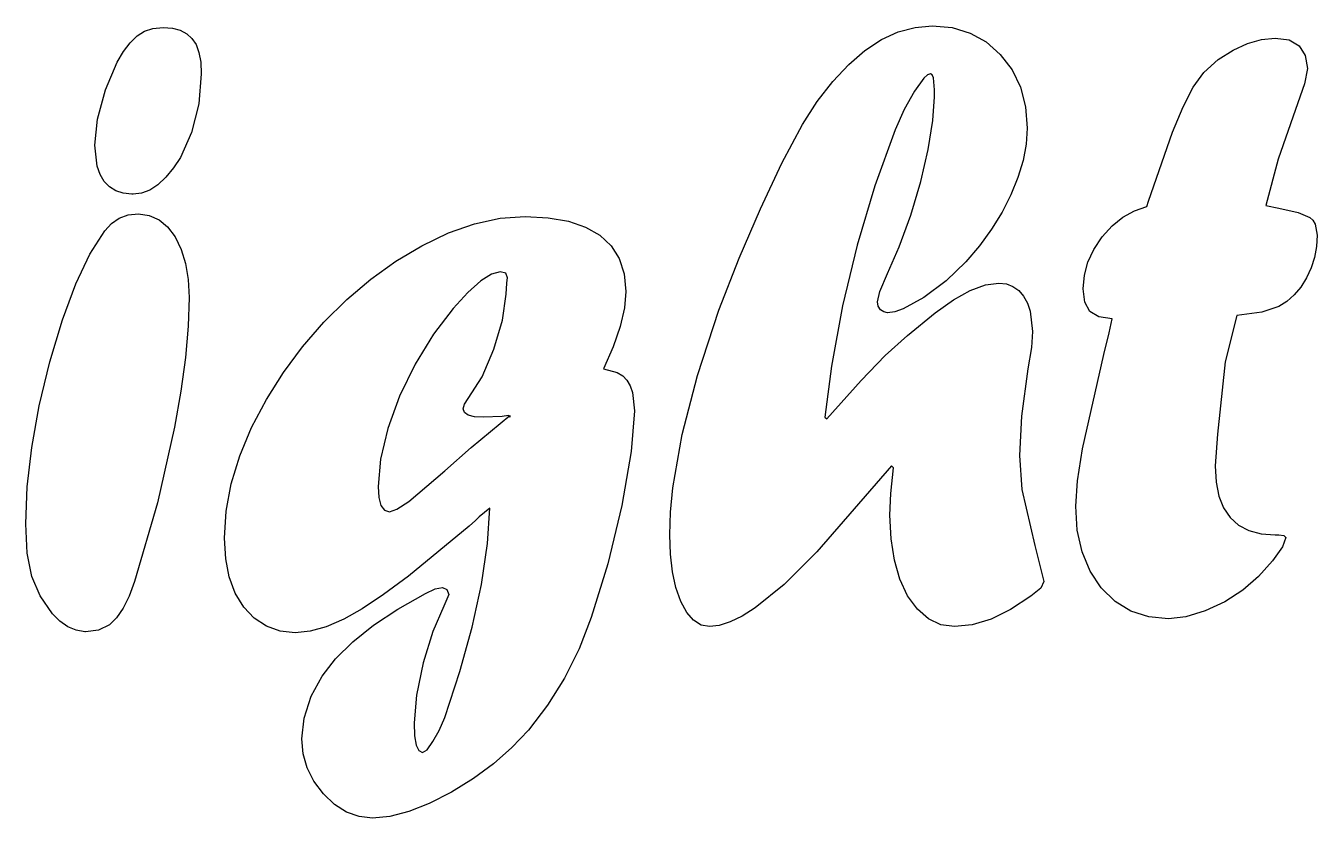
# Model space of a CAD drawing. Extents: x 369 to 1749, y 306 to 919.
# Drawn here: x 512.5 to 655.8, y 306 to 394 of the extents above; entities that cross this region are included whole.
import ezdxf

# ---------------------------------------------------------------- set-up
doc = ezdxf.new("R2010")
doc.units = 0

msp = doc.modelspace()

# ---------------------------------------------------------------- linework, layer by layer
at = {"layer": 'Layer 1'}
for p, q in [((524.05988, 392.0887), (524.844102, 392.873732)), ((524.844102, 392.873732), (525.62833, 393.39306)), ((525.62833, 393.39306), (526.565035, 393.68292)), ((526.565035, 393.68292), (527.71958, 393.77954)), ((527.71958, 393.77954), (528.735259, 393.704056)), ((528.735259, 393.704056), (529.603895, 393.477605)), ((529.603895, 393.477605), (530.325489, 393.100186)), ((530.325489, 393.100186), (530.90004, 392.5718)), ((607.416245, 392.438692), (609.278772, 393.29619)), ((609.278772, 393.29619), (611.152187, 393.803437)), ((611.152187, 393.803437), (613.025612, 393.972519)), ((613.025612, 393.972519), (615.247572, 393.773242)), ((615.247572, 393.773242), (617.251692, 393.175411)), ((617.251692, 393.175411), (619.037972, 392.179027)), ((523.316501, 391.128549), (524.05988, 392.0887)), ((530.90004, 392.5718), (531.357503, 391.892451)), ((531.357503, 391.892451), (531.684262, 391.013822)), ((603.789215, 389.685057), (605.575502, 391.21888)), ((605.575502, 391.21888), (607.416245, 392.438692)), ((619.037972, 392.179027), (620.606412, 390.784089)), ((644.786387, 390.252622), (646.439231, 391.288254)), ((646.439231, 391.288254), (648.043062, 392.027992)), ((648.043062, 392.027992), (649.597881, 392.471834)), ((649.597881, 392.471834), (651.103687, 392.619782)), ((651.103687, 392.619782), (652.639477, 392.40239)), ((652.639477, 392.40239), (653.761387, 391.750213)), ((653.761387, 391.750213), (654.447563, 390.687403)), ((521.3151, 386.87127), (522.611245, 389.938927)), ((522.611245, 389.938927), (523.316501, 391.128549)), ((531.684262, 391.013822), (531.880318, 389.935916)), ((531.880318, 389.935916), (531.94567, 388.65873)), ((620.606412, 390.784089), (621.902576, 389.078159)), ((643.196154, 388.803334), (644.786387, 390.252622)), ((654.447563, 390.687403), (654.676288, 389.238113)), ((531.94567, 388.65873), (531.673372, 385.3133)), ((602.002932, 387.78891), (603.789215, 389.685057)), ((612.527302, 388.537676), (612.121574, 388.175355)), ((612.851333, 388.65845), (612.527302, 388.537676)), ((613.041937, 388.546734), (612.851333, 388.65845)), ((613.178083, 388.211587), (613.041937, 388.546734)), ((621.902576, 389.078159), (622.828407, 387.148799)), ((641.998057, 387.160812), (643.196154, 388.803334)), ((654.676288, 389.238113), (654.349523, 387.54728)), ((600.29289, 385.578742), (602.002932, 387.78891)), ((612.121574, 388.175355), (611.065033, 386.72607)), ((613.287, 386.871), (613.178083, 388.211587)), ((622.828407, 387.148799), (623.383906, 384.996009)), ((640.90341, 384.992916), (641.998057, 387.160812)), ((654.349523, 387.54728), (653.369228, 384.697023)), ((520.432852, 383.598305), (521.3151, 386.87127)), ((598.648202, 383.00626), (600.29289, 385.578742)), ((611.065033, 386.72607), (609.943171, 384.684992)), ((613.112752, 383.453111), (613.287019, 386.098059)), ((613.287, 386.098), (613.287, 386.871)), ((613.287019, 386.098059), (613.287, 386.098)), ((531.673372, 385.3133), (530.85648, 382.13695)), ((609.943171, 384.684992), (608.930223, 382.42652)), ((623.383906, 384.996009), (623.569072, 382.619789)), ((639.710729, 382.160767), (640.90341, 384.992916)), ((653.369228, 384.697023), (651.43046, 379.177663)), ((520.13877, 380.73597), (520.432852, 383.598305)), ((596.371787, 378.718792), (598.648202, 383.00626)), ((612.589952, 380.252609), (613.112752, 383.453111)), ((623.569072, 382.619789), (623.457428, 380.853475)), ((530.85648, 382.13695), (529.625687, 379.37123)), ((608.930223, 382.42652), (606.675588, 376.206675)), ((637.031267, 374.503712), (639.710729, 382.160767)), ((520.394731, 378.402017), (520.13877, 380.73597)), ((611.783952, 376.713941), (612.589952, 380.252609)), ((623.457428, 380.853475), (623.122497, 379.032811)), ((520.714683, 377.477344), (520.394731, 378.402017)), ((529.625687, 379.37123), (528.871419, 378.196705)), ((593.986442, 373.68253), (596.371787, 378.718792)), ((623.122497, 379.032811), (622.564278, 377.1578)), ((651.43046, 379.177663), (650.058098, 374.020623)), ((521.162615, 376.714205), (520.714683, 377.477344)), ((528.02457, 377.16107), (527.12598, 376.336789)), ((528.871419, 378.196705), (528.02457, 377.16107)), ((622.564278, 377.1578), (621.782772, 375.228439)), ((521.738528, 376.112601), (521.162615, 376.714205)), ((522.442421, 375.672532), (521.738528, 376.112601)), ((523.274295, 375.393999), (522.442421, 375.672532)), ((526.2165, 375.748017), (525.29613, 375.394754)), ((527.12598, 376.336789), (526.2165, 375.748017)), ((606.675588, 376.206675), (604.704143, 369.62452)), ((610.672952, 372.957879), (611.783952, 376.713941)), ((524.23415, 375.277), (523.274295, 375.393999)), ((524.36487, 375.277), (524.23415, 375.277)), ((525.29613, 375.394754), (524.36487, 375.277)), ((621.782772, 375.228439), (620.799766, 373.296058)), ((636.857, 373.924), (637.031267, 374.503712)), ((650.058098, 374.020623), (651.495858, 373.730767)), ((521.968613, 372.043341), (522.839972, 372.632113)), ((522.839972, 372.632113), (523.842033, 372.985376)), ((523.842033, 372.985376), (524.974797, 373.10313)), ((524.974797, 373.10313), (526.175638, 372.943105)), ((526.175638, 372.943105), (527.25122, 372.46303)), ((562.257974, 372.004261), (565.098039, 372.611148)), ((565.098039, 372.611148), (567.889084, 372.813444)), ((567.889084, 372.813444), (570.448699, 372.683612)), ((570.448699, 372.683612), (572.681554, 372.294116)), ((591.611995, 368.187335), (593.986442, 373.68253)), ((609.39859, 369.431286), (610.672952, 372.957879)), ((620.799766, 373.296058), (619.637047, 371.411986)), ((633.001384, 371.768578), (634.199499, 372.740808)), ((634.199499, 372.740808), (635.484749, 373.459413)), ((635.484749, 373.459413), (636.857132, 373.924395)), ((636.857132, 373.924395), (636.857, 373.924)), ((651.495858, 373.730767), (653.66335, 373.259748)), ((653.66335, 373.259748), (654.937688, 372.716267)), ((654.937688, 372.716267), (655.299836, 372.393197)), ((519.57238, 368.625435), (521.227957, 371.21906)), ((521.227957, 371.21906), (521.968613, 372.043341)), ((527.25122, 372.46303), (528.201543, 371.662905)), ((528.201543, 371.662905), (529.026607, 370.54273)), ((559.368889, 370.992783), (562.257974, 372.004261)), ((572.681554, 372.294116), (574.587649, 371.644957)), ((574.587649, 371.644957), (576.166984, 370.736134)), ((619.637047, 371.411986), (618.294616, 369.576223)), ((631.890402, 370.542725), (633.001384, 371.768578)), ((655.299836, 372.393197), (655.558513, 371.955393)), ((655.558513, 371.955393), (655.765455, 370.735577)), ((529.026607, 370.54273), (529.712804, 369.162891)), ((556.430784, 369.576714), (559.368889, 370.992783)), ((576.166984, 370.736134), (577.425007, 369.567647)), ((630.975471, 369.168921), (631.890402, 370.542725)), ((655.765455, 370.735577), (655.691936, 369.479531)), ((518.003937, 365.33736), (519.57238, 368.625435)), ((529.712804, 369.162891), (530.202945, 367.583775)), ((553.528061, 367.849652), (556.430784, 369.576714)), ((577.425007, 369.567647), (578.323594, 368.139497)), ((604.704143, 369.62452), (603.081241, 362.90951)), ((608.102442, 366.484409), (609.39859, 369.431286)), ((618.294616, 369.576223), (616.772472, 367.788769)), ((630.321949, 367.752848), (630.975471, 369.168921)), ((655.47138, 368.271795), (655.103786, 367.112366)), ((655.691936, 369.479531), (655.47138, 368.271795)), ((530.202945, 367.583775), (530.497029, 365.805381)), ((550.745154, 365.856887), (553.528061, 367.849652)), ((578.323594, 368.139497), (578.862747, 366.451682)), ((589.368252, 362.42643), (591.611995, 368.187335)), ((616.772472, 367.788769), (614.583182, 365.687304)), ((629.929836, 366.294506), (630.321949, 367.752848)), ((655.103786, 367.112366), (654.589155, 366.001247)), ((530.497029, 365.805381), (530.595057, 363.82771)), ((548.082061, 363.598417), (550.745154, 365.856887)), ((562.944188, 365.663865), (561.522784, 364.39574)), ((564.136859, 366.42474), (562.944188, 365.663865)), ((565.1008, 366.678365), (564.136859, 366.42474)), ((565.72164, 366.509281), (565.1008, 366.678365)), ((565.928586, 366.002029), (565.72164, 366.509281)), ((565.754313, 364.214577), (565.841453, 365.422317)), ((565.841453, 365.422317), (565.885019, 365.760481)), ((565.885019, 365.760481), (565.928586, 366.002029)), ((578.862747, 366.451682), (579.042464, 364.504204)), ((607.252872, 364.491641), (608.102442, 366.484409)), ((614.583182, 365.687304), (612.110712, 363.827389)), ((618.945388, 365.216324), (620.43214, 365.42164)), ((620.43214, 365.42164), (621.273551, 365.331059)), ((629.799132, 364.793895), (629.929836, 366.294506)), ((654.589155, 366.001247), (653.954689, 364.986746)), ((516.522629, 361.354835), (518.003937, 365.33736)), ((561.522784, 364.39574), (559.87265, 362.620365)), ((565.351313, 361.303937), (565.754313, 364.214577)), ((579.042464, 364.504204), (578.887253, 362.662406)), ((606.969682, 363.344289), (607.252872, 364.491641)), ((615.416388, 363.573799), (617.27347, 364.600377)), ((617.27347, 364.600377), (618.945388, 365.216324)), ((621.273551, 365.331059), (622.011483, 365.059317)), ((622.011483, 365.059317), (622.645936, 364.606414)), ((622.645936, 364.606414), (623.17691, 363.97235)), ((623.17691, 363.97235), (623.615329, 363.202419)), ((629.984306, 363.296296), (629.799132, 364.793895)), ((653.22765, 364.117175), (652.408039, 363.392531)), ((653.954689, 364.986746), (653.22765, 364.117175)), ((530.595057, 363.82771), (530.494306, 360.627206)), ((545.538784, 361.074244), (548.082061, 363.598417)), ((559.87265, 362.620365), (557.716043, 359.770105)), ((578.887253, 362.662406), (578.421622, 360.615292)), ((603.081241, 362.90951), (601.872233, 356.19452)), ((607.056817, 362.861194), (606.969682, 363.344289)), ((607.318222, 362.47472), (607.056817, 362.861194)), ((609.823385, 362.559259), (608.892115, 362.242226)), ((612.110712, 363.827389), (609.823385, 362.559259)), ((613.37414, 362.13659), (615.416388, 363.573799)), ((623.615329, 363.202419), (623.928485, 362.293597)), ((630.539829, 362.281795), (629.984306, 363.296296)), ((651.495855, 362.812817), (649.611535, 362.208947)), ((652.408039, 363.392531), (651.495855, 362.812817)), ((515.128457, 356.67786), (516.522629, 361.354835)), ((564.403713, 358.079277), (565.351313, 361.303937)), ((586.985636, 355.180006), (589.368252, 362.42643)), ((607.688551, 362.221092), (607.318222, 362.47472)), ((608.102442, 362.136549), (607.688551, 362.221092)), ((608.892115, 362.242226), (608.102442, 362.136549)), ((610.291723, 359.624497), (613.37414, 362.13659)), ((623.928485, 362.293597), (624.17901, 360.05928)), ((631.530991, 361.690004), (630.539829, 362.281795)), ((633.023199, 361.460535), (631.530991, 361.690004)), ((632.674665, 359.914635), (633.023199, 361.460535)), ((646.834095, 361.846625), (645.570595, 356.677505)), ((649.611535, 362.208947), (646.834095, 361.846625)), ((530.494306, 360.627206), (530.192055, 357.161005)), ((543.175226, 358.350798), (545.538784, 361.074244)), ((557.716043, 359.770105), (555.69014, 356.436745)), ((578.421622, 360.615292), (577.645568, 358.362861)), ((624.17901, 360.05928), (624.04831, 358.295985)), ((632.108235, 357.499165), (632.674665, 359.914635)), ((541.051291, 355.494499), (543.175226, 358.350798)), ((577.645568, 358.362861), (576.559094, 355.905114)), ((607.84103, 357.40226), (610.291723, 359.624497)), ((624.04831, 358.295985), (623.656209, 355.90466)), ((530.192055, 357.161005), (529.688301, 353.429106)), ((563.10757, 355.023705), (564.403713, 358.079277)), ((605.150713, 354.600307), (607.84103, 357.40226)), ((629.712005, 347.015965), (632.108235, 357.499165)), ((513.965739, 351.804651), (515.128457, 356.67786)), ((539.166981, 352.505348), (541.051291, 355.494499)), ((555.69014, 356.436745), (553.947423, 352.861845)), ((576.559094, 355.905114), (578.105757, 355.518642)), ((578.105757, 355.518642), (578.699367, 355.144245)), ((601.872233, 356.19452), (601.13158, 350.54231)), ((623.656209, 355.90466), (622.969986, 350.651005)), ((645.570595, 356.677505), (644.699261, 348.658135)), ((561.571803, 352.620307), (563.10757, 355.023705)), ((578.699367, 355.144245), (579.173164, 354.649074)), ((579.173164, 354.649074), (579.535323, 354.039166)), ((579.535323, 354.039166), (579.794009, 353.272252)), ((585.283767, 348.609915), (586.985636, 355.180006)), ((601.34942, 350.34907), (605.150713, 354.600307)), ((529.688301, 353.429106), (528.983047, 349.43151)), ((537.522294, 349.383344), (539.166981, 352.505348)), ((553.947423, 352.861845), (552.64039, 349.286945)), ((561.147013, 351.992283), (561.571803, 352.620307)), ((579.794009, 353.272252), (580.000957, 351.267404)), ((513.135227, 347.185065), (513.965739, 351.804651)), ((561.005417, 351.460877), (561.147013, 351.992283)), ((561.14429, 351.059306), (561.005417, 351.460877)), ((580.000957, 351.267404), (579.652415, 346.750459)), ((561.560909, 350.772469), (561.14429, 351.059306)), ((562.255275, 350.600368), (561.560909, 350.772469)), ((561.876783, 347.197553), (566.19, 350.736225)), ((563.227387, 350.543), (562.255275, 350.600368)), ((565.318647, 350.639617), (563.227387, 350.543)), ((566.015727, 350.73624), (565.318647, 350.639617)), ((566.19, 350.543), (566.015727, 350.73624)), ((566.19, 350.736225), (566.19, 350.736)), ((566.19, 350.736), (566.19, 350.543)), ((601.13158, 350.54231), (601.34942, 350.34907)), ((622.969986, 350.651005), (622.741245, 346.29108)), ((528.983047, 349.43151), (527.087842, 341.0498)), ((536.20709, 346.243233), (537.522294, 349.383344)), ((552.64039, 349.286945), (551.82349, 345.893198)), ((584.262646, 342.716156), (585.283767, 348.609915)), ((644.699261, 348.658135), (644.437861, 345.131535)), ((512.636919, 342.819101), (513.135227, 347.185065)), ((558.95773, 344.600915), (561.876783, 347.197553)), ((629.15653, 343.477295), (629.712005, 347.015965)), ((535.267659, 343.151429), (536.20709, 346.243233)), ((551.82349, 345.893198), (551.55119, 342.861775)), ((579.652415, 346.750459), (578.606787, 340.735904)), ((622.741245, 346.29108), (623.002645, 342.52294)), ((554.960383, 341.195098), (558.95773, 344.600915)), ((608.538122, 345.13164), (600.260222, 335.61467)), ((608.461882, 342.076067), (608.755962, 344.9384)), ((608.755962, 344.9384), (608.538122, 345.13164)), ((644.437861, 345.131535), (644.542015, 343.342574)), ((512.470817, 338.70676), (512.636919, 342.819101)), ((534.704, 340.107933), (535.267659, 343.151429)), ((551.55119, 342.861775), (551.630157, 341.635922)), ((584.007365, 340.022902), (584.262646, 342.716156)), ((623.002645, 342.52294), (624.440405, 336.29101)), ((628.971371, 340.687425), (629.15653, 343.477295)), ((644.542015, 343.342574), (644.854475, 341.792141)), ((527.087842, 341.0498), (524.539127, 332.32991)), ((551.630157, 341.635922), (551.867058, 340.760313)), ((553.656068, 340.343643), (554.960383, 341.195098)), ((608.363855, 339.67267), (608.461882, 342.076067)), ((644.854475, 341.792141), (645.375243, 340.480237)), ((534.516114, 337.112744), (534.704, 340.107933)), ((551.867058, 340.760313), (552.261892, 340.234947)), ((552.261892, 340.234947), (552.81466, 340.059825)), ((552.81466, 340.059825), (553.656068, 340.343643)), ((563.96804, 340.4461), (562.79171, 339.479908)), ((563.706576, 336.532978), (563.967983, 340.446048)), ((563.967983, 340.446048), (563.96804, 340.4461)), ((578.606787, 340.735904), (577.06013, 334.274519)), ((583.922272, 337.49873), (584.007365, 340.022902)), ((608.486389, 337.048857), (608.363855, 339.67267)), ((629.148365, 338.000206), (628.971371, 340.687425)), ((645.375243, 340.480237), (646.104318, 339.40686)), ((512.634195, 335.457947), (512.470817, 338.70676)), ((561.658944, 338.465414), (554.927699, 332.909822)), ((562.35603, 339.093435), (561.658944, 338.465414)), ((562.79171, 339.479908), (562.35603, 339.093435)), ((646.104318, 339.40686), (647.041701, 338.572012)), ((647.041701, 338.572012), (648.18739, 337.975691)), ((534.649541, 334.842198), (534.516114, 337.112744)), ((583.998516, 335.333858), (583.922272, 337.49873)), ((608.853993, 334.68471), (608.486389, 337.048857)), ((629.679346, 335.590768), (629.148365, 338.000206)), ((648.18739, 337.975691), (649.541387, 337.617899)), ((649.541387, 337.617899), (651.103691, 337.498635)), ((651.103691, 337.498635), (651.365, 337.499)), ((651.365, 337.499), (651.496, 337.499)), ((651.496, 337.499), (652.084151, 337.426536)), ((652.280201, 337.209144), (651.909869, 336.170491)), ((652.084151, 337.426536), (652.280201, 337.209144)), ((513.12433, 332.86131), (512.634195, 335.457947)), ((563.017659, 331.991903), (563.706576, 336.532978)), ((584.227247, 333.380342), (583.998516, 335.333858)), ((600.260222, 335.61467), (596.605967, 331.979377)), ((624.440405, 336.29101), (625.442435, 332.32963)), ((630.564315, 333.459111), (629.679346, 335.590768)), ((651.909869, 336.170491), (650.798871, 334.600434)), ((535.049822, 332.813199), (534.649541, 334.842198)), ((577.06013, 334.274519), (575.208497, 328.320404)), ((609.466664, 332.580227), (608.853993, 334.68471)), ((650.798871, 334.600434), (649.241344, 332.873369)), ((514.05015, 330.711535), (513.12433, 332.86131)), ((535.716956, 331.025748), (535.049822, 332.813199)), ((554.927699, 332.909822), (552.166573, 330.856666)), ((584.608466, 331.638183), (584.227247, 333.380342)), ((610.324405, 330.73541), (609.466664, 332.580227)), ((631.803271, 331.605235), (630.564315, 333.459111)), ((649.241344, 332.873369), (647.531301, 331.363694)), ((524.539127, 332.32991), (523.940066, 330.687384)), ((536.650944, 329.479844), (535.716956, 331.025748)), ((556.822857, 330.977394), (557.901167, 331.484641)), ((557.901167, 331.484641), (558.696277, 331.653723)), ((558.696277, 331.653723), (559.175523, 331.412182)), ((559.175523, 331.412182), (559.393363, 330.880778)), ((561.996536, 327.257578), (563.017659, 331.991903)), ((585.142172, 330.10738), (584.608466, 331.638183)), ((596.605967, 331.979377), (593.398282, 329.38274)), ((625.08301, 331.580832), (624.004735, 330.68711)), ((625.442435, 332.32963), (625.08301, 331.580832)), ((633.347203, 330.104623), (631.803271, 331.605235)), ((647.531301, 331.363694), (645.527169, 330.059339)), ((515.43343, 328.70669), (514.05015, 330.711535)), ((523.940066, 330.687384), (523.275654, 329.334718)), ((552.166573, 330.856666), (549.808444, 329.286604)), ((553.732261, 329.23825), (556.822857, 330.977394)), ((559.393363, 330.880778), (558.87055, 329.576418)), ((585.814748, 328.881527), (585.142172, 330.10738)), ((611.399993, 329.234798), (610.324405, 330.73541)), ((624.004735, 330.68711), (621.741925, 329.207629)), ((635.103531, 329.032758), (633.347203, 330.104623)), ((645.527169, 330.059339), (643.348771, 329.044834)), ((516.261223, 327.894485), (515.43343, 328.70669)), ((522.545891, 328.271909), (521.750777, 327.49896)), ((523.275654, 329.334718), (522.545891, 328.271909)), ((537.824552, 328.232855), (536.650944, 329.479844)), ((539.166987, 327.342149), (537.824552, 328.232855)), ((549.808444, 329.286604), (547.74169, 328.124158)), ((551.039222, 327.450797), (553.732261, 329.23825)), ((558.87055, 329.576418), (557.63976, 326.774463)), ((575.208497, 328.320404), (573.85789, 324.839097)), ((586.569015, 328.005917), (585.814748, 328.881527)), ((591.961903, 328.473917), (590.637167, 327.824757)), ((593.398282, 329.38274), (591.961903, 328.473917)), ((612.622618, 328.162932), (611.399993, 329.234798)), ((613.992278, 327.519813), (612.622618, 328.162932)), ((619.571695, 328.150857), (617.494045, 327.516794)), ((621.741925, 329.207629), (619.571695, 328.150857)), ((637.072253, 328.389638), (635.103531, 329.032758)), ((639.253371, 328.175265), (637.072253, 328.389638)), ((641.192156, 328.392657), (639.253371, 328.175265)), ((643.348771, 329.044834), (641.192156, 328.392657)), ((517.132582, 327.293635), (516.261223, 327.894485)), ((518.047508, 326.90414), (517.132582, 327.293635)), ((519.006, 326.726), (518.047508, 326.90414)), ((519.093137, 326.726008), (519.006, 326.726)), ((520.519982, 326.919246), (519.093137, 326.726008)), ((521.750777, 327.49896), (520.519982, 326.919246)), ((540.678247, 326.807725), (539.166987, 327.342149)), ((542.358334, 326.629584), (540.678247, 326.807725)), ((544.016635, 326.795648), (542.358334, 326.629584)), ((545.811087, 327.293839), (544.016635, 326.795648)), ((547.74169, 328.124158), (545.811087, 327.293839)), ((548.743741, 325.615035), (551.039222, 327.450797)), ((557.63976, 326.774463), (556.56145, 323.296178)), ((560.643209, 322.330003), (561.996536, 327.257578)), ((587.404973, 327.480552), (586.569015, 328.005917)), ((588.322622, 327.30543), (587.404973, 327.480552)), ((589.424073, 327.435262), (588.322622, 327.30543)), ((590.637167, 327.824757), (589.424073, 327.435262)), ((615.508975, 327.30544), (613.992278, 327.519813)), ((617.494045, 327.516794), (615.508975, 327.30544)), ((546.845817, 323.730964), (548.743741, 325.615035)), ((573.85789, 324.839097), (572.245877, 321.593294)), ((545.342724, 321.822734), (546.845817, 323.730964)), ((556.56145, 323.296178), (555.809905, 319.697126)), ((544.144607, 319.576344), (545.342724, 321.822734)), ((558.957676, 317.209178), (560.643209, 322.330003)), ((572.245877, 321.593294), (570.37246, 318.582997)), ((543.360385, 317.160872), (544.144607, 319.576344)), ((555.809905, 319.697126), (555.55939, 316.629468)), ((570.37246, 318.582997), (568.237637, 315.808204)), ((543.098977, 314.842014), (543.360385, 317.160872)), ((558.34773, 315.796123), (558.957676, 317.209178)), ((555.55939, 316.629468), (555.616573, 315.192259)), ((557.650646, 314.552158), (558.34773, 315.796123)), ((568.237637, 315.808204), (566.413233, 313.875823)), ((543.248741, 313.193455), (543.098977, 314.842014)), ((555.616573, 315.192259), (555.788121, 314.165681)), ((555.788121, 314.165681), (556.074036, 313.549734)), ((557.008022, 313.646353), (557.650646, 314.552158)), ((566.413233, 313.875823), (564.381882, 312.088372)), ((543.698035, 311.629436), (543.248741, 313.193455)), ((556.074036, 313.549734), (556.474316, 313.344418)), ((556.474316, 313.344418), (557.008022, 313.646353)), ((544.446856, 310.14996), (543.698035, 311.629436)), ((564.381882, 312.088372), (562.143583, 310.445848)), ((545.495207, 308.755024), (544.446856, 310.14996)), ((562.143583, 310.445848), (559.698337, 308.948254)), ((546.734167, 307.571438), (545.495207, 308.755024)), ((559.698337, 308.948254), (557.239475, 307.68013)), ((548.054817, 306.726019), (546.734167, 307.571438)), ((549.457157, 306.218768), (548.054817, 306.726019)), ((554.960329, 306.774327), (552.8609, 306.230845)), ((557.239475, 307.68013), (554.960329, 306.774327)), ((550.941187, 306.049684), (549.457157, 306.218768)), ((552.8609, 306.230845), (550.941187, 306.049684))]:
    msp.add_line(p, q, dxfattribs=at)

doc.saveas('drawing.dxf')
